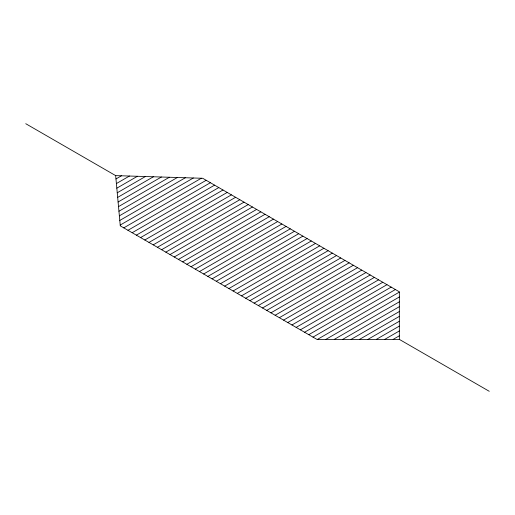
<?xml version="1.0" encoding="UTF-8"?>
<svg xmlns="http://www.w3.org/2000/svg" width="515" height="515" viewBox="0 0 515 515"><rect width="100%" height="100%" fill="white"/><g stroke="black" fill="none" stroke-linecap="round" stroke-linejoin="round"><path stroke-width="0.77" d="M489.25 391.297L399.337 339.385L399.35 291.818L202.698 178.28L115.663 175.615L25.75 123.703M115.972 178.956L121.463 175.789M116.396 183.565L129.445 176.033M116.821 188.181L137.428 176.278M117.246 192.79L145.417 176.523M117.671 197.4L153.399 176.767M118.096 202.009L161.388 177.012M118.521 206.618L169.371 177.263M118.946 211.234L177.36 177.508M119.371 215.843L185.342 177.752M119.789 220.452L193.331 177.997M120.214 225.061L201.314 178.242M123.767 227.868L206.174 180.289M127.971 230.295L210.378 182.716M132.175 232.722L214.581 185.143M136.378 235.149L218.791 187.569M140.589 237.576L222.995 190.003M144.792 240.003L227.199 192.43M148.996 242.436L231.402 194.857M153.2 244.863L235.606 197.284M157.403 247.29L239.816 199.711M161.607 249.717L244.02 202.138M165.817 252.144L248.224 204.564M170.021 254.571L252.427 206.991M174.225 256.998L256.631 209.418M178.428 259.425L260.835 211.852M182.632 261.852L265.045 214.279M186.842 264.285L269.248 216.706M191.046 266.712L273.452 219.132M195.249 269.139L277.656 221.559M199.453 271.566L281.86 223.986M203.657 273.993L286.07 226.413M207.86 276.42L290.273 228.84M212.071 278.847L294.477 231.267M216.274 281.274L298.681 233.701M220.478 283.701L302.884 236.128M224.682 286.134L307.088 238.554M228.885 288.561L311.298 240.981M233.095 290.988L315.502 243.408M237.299 293.415L319.706 245.835M241.503 295.842L323.909 248.262M245.707 298.269L328.113 250.689M249.91 300.696L332.323 253.116M254.114 303.123L336.527 255.549M258.324 305.55L340.73 257.976M262.528 307.983L344.934 260.403M266.731 310.41L349.138 262.83M270.935 312.837L353.341 265.257M275.139 315.264L357.552 267.684M279.349 317.691L361.755 270.111M283.553 320.118L365.959 272.538M287.756 322.545L370.163 274.965M291.96 324.971L374.366 277.398M296.164 327.398L378.577 279.825M300.374 329.832L382.78 282.252M304.577 332.259L386.984 284.679M308.781 334.686L391.188 287.106M312.985 337.113L395.391 289.533M317.44 339.398L399.35 292.102M325.847 339.398L399.35 296.962M334.261 339.398L399.35 301.816M342.668 339.391L399.344 306.676M351.082 339.391L399.344 311.53M359.496 339.391L399.344 316.384M367.903 339.391L399.344 321.244M376.317 339.391L399.337 326.098M384.731 339.391L399.337 330.952M393.138 339.385L399.337 335.812M399.337 339.385L316.944 339.398L120.291 225.86L115.663 175.615"/></g></svg>
